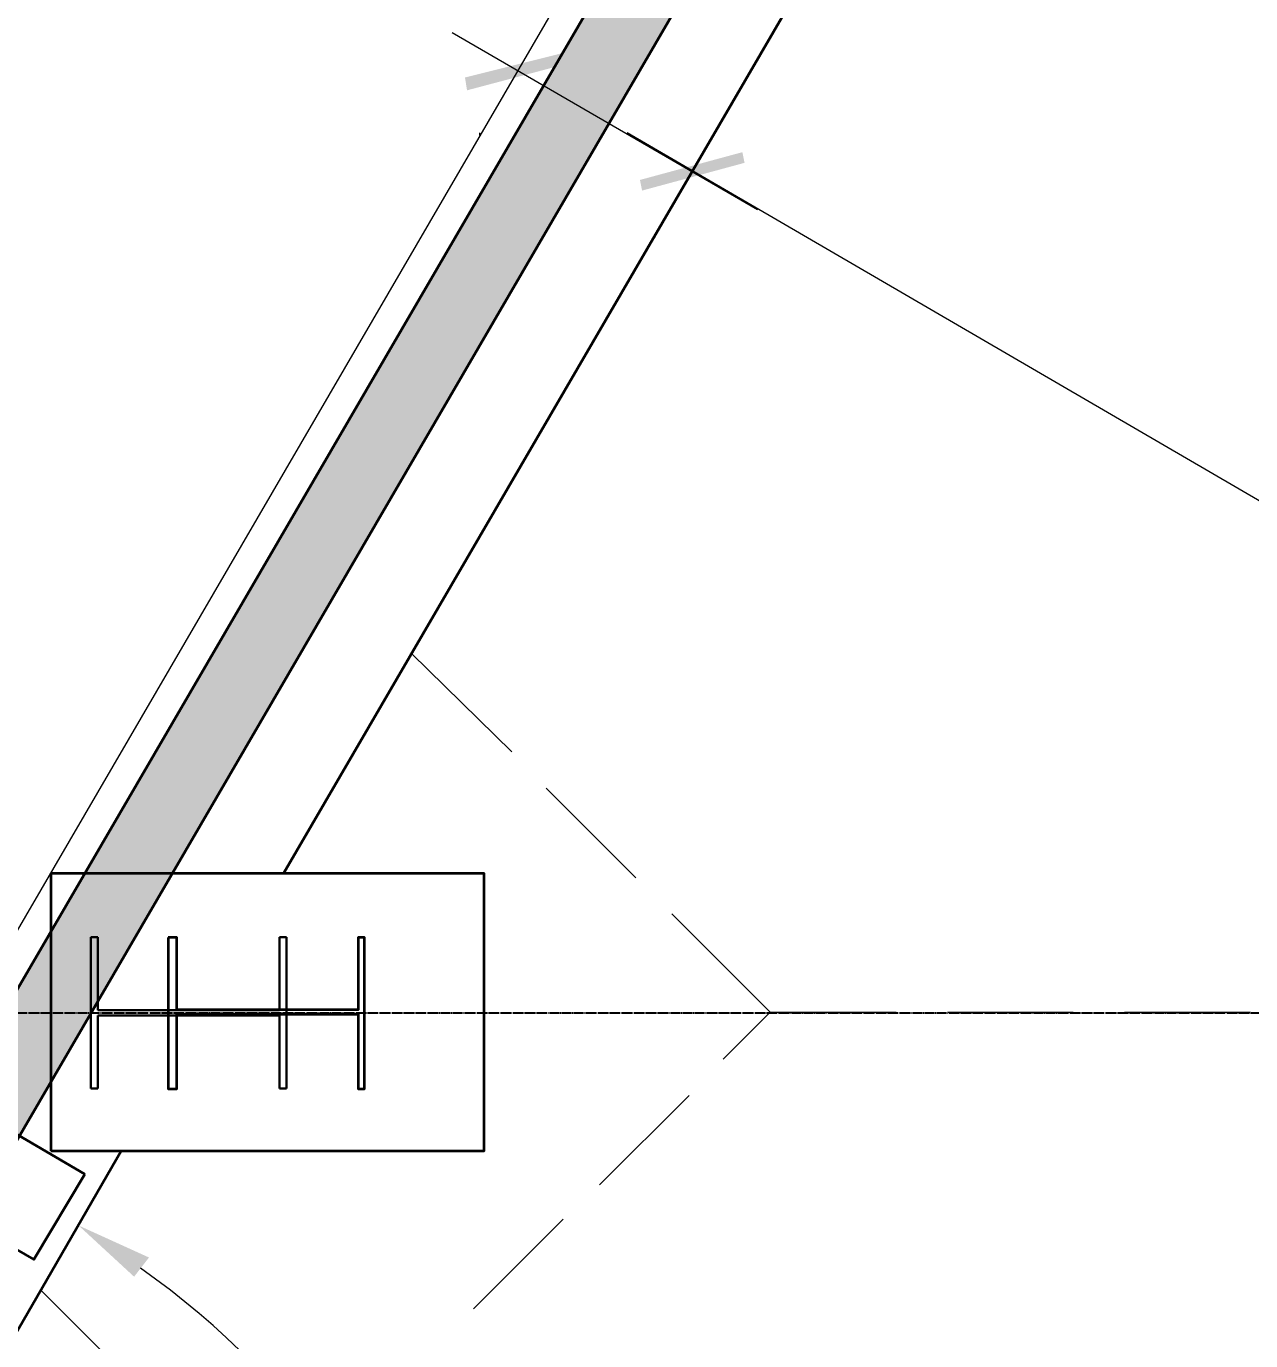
# Model space of a CAD drawing. Header units: millimetres. Extents: x -383313 to -161684, y -117025 to 99224.
# Drawn here: x -358790 to -356362, y -12232 to -9625 of the extents above; entities that cross this region are included whole.
import ezdxf

# ---------------------------------------------------------------- set-up
doc = ezdxf.new("R2010")
doc.units = ezdxf.units.MM
doc.header["$MEASUREMENT"] = 0
doc.linetypes.add('PS-GOST2.303 5', pattern=[24, 20, -1.5, 1, -1.5])
doc.layers.get('Defpoints').update_dxf_attribs({"color": 31})
for name, color, linetype in [('001__КОНСТРУКТИВ__Колонны', 14, 'Continuous'), ('001__КОНСТРУКТИВ__размеры внутр.', 7, 'Continuous'), ('PDF_Geometry', 7, 'Continuous'), ('PDF_Solid Fills', 7, 'Continuous'), ('PS_Оси', 5, 'PS-GOST2.303 5')]:
    doc.layers.add(name, color=color, linetype=linetype)
doc.layers.add('001__КОНСТРУКТИВ__Стены наружные', color=7, linetype='Continuous', lineweight=30)
doc.styles.add('PSTUDIO', font='arial.ttf')
doc.dimstyles.new('PS_TICK', dxfattribs={"dimscale": 100, "dimtxt": 2.5, "dimasz": 1, "dimexe": 2, "dimexo": 2, "dimgap": 1, "dimtad": 1, "dimdec": 0, "dimzin": 0, "dimdsep": 46, "dimtxsty": 'PSTUDIO', "dimblk": 'ARCHTICK', "dimcen": 2, "dimdle": 1.5, "dimse1": 1, "dimse2": 1, "dimadec": 0, "dimazin": 0, "dimtfac": 1, "dimtdec": 0, "dimtix": 1, "dimtmove": 1, "dimatfit": 3, "dimldrblk": 'ARCHTICK', "dimfxl": 1, "dimtolj": 1, "dimtzin": 0, "dimarcsym": 0})

# ---------------------------------------------------------------- blocks, each defined once
blk = doc.blocks.new('_ArchTick')
at = {"color": 0, "linetype": 'ByBlock', "const_width": 0.15}
blk.add_lwpolyline([(-0.5, -0.5), (0.5, 0.5)], dxfattribs=at)
blk = doc.blocks.new('*D276')
at = {"layer": '001__КОНСТРУКТИВ__размеры внутр.', "color": 0, "lineweight": -2, "ltscale": 100, "transparency": 16777216}
blk.add_line((-349966.1, -1951.2), (-357994.8, -15739.4), dxfattribs=at)
at = {"layer": 'Defpoints', "color": 0, "ltscale": 100, "transparency": 16777216}
for p in [(-349288.4, -2519.4), (-357919.3, -15609.8), (-357166.1, -16048.4)]:
    blk.add_point(p, dxfattribs=at)
at = {"layer": '001__КОНСТРУКТИВ__размеры внутр.', "color": 0, "lineweight": -2, "ltscale": 100, "transparency": 16777216, "xscale": 100, "yscale": 100, "zscale": 100}
for p, rotation in [((-350041.6, -2080.8), 59.78831573303923), ((-357919.3, -15609.8), 239.7883157330392)]:
    blk.add_blockref('_ArchTick', p, dxfattribs=dict(at, rotation=rotation))
at = {"layer": '001__КОНСТРУКТИВ__размеры внутр.', "color": 0, "ltscale": 100, "transparency": 16777216, "insert": (-354177.2, -8730.8), "char_height": 250, "attachment_point": 5, "rotation": 59.7883, "style": 'PSTUDIO'}
blk.add_mtext('\\A1;15655', dxfattribs=at)
blk = doc.blocks.new('*D265')
at = {"layer": '001__КОНСТРУКТИВ__размеры внутр.', "color": 0, "lineweight": -2, "ltscale": 100, "transparency": 16777216}
blk.add_line((-357213.6, -8796.8), (-353895.2, -10729.1), dxfattribs=at)
at = {"layer": 'Defpoints', "color": 0, "ltscale": 100, "transparency": 16777216}
for p in [(-356619.9, -8075.3), (-353560.7, -9856.6), (-354024.8, -10653.6)]:
    blk.add_point(p, dxfattribs=at)
at = {"layer": '001__КОНСТРУКТИВ__размеры внутр.', "color": 0, "lineweight": -2, "ltscale": 100, "transparency": 16777216, "xscale": 100, "yscale": 100, "zscale": 100}
for p, rotation in [((-357084, -8872.3), 149.7883157330388), ((-354024.8, -10653.6), 329.7883157330388)]:
    blk.add_blockref('_ArchTick', p, dxfattribs=dict(at, rotation=rotation))
at = {"layer": '001__КОНСТРУКТИВ__размеры внутр.', "color": 0, "ltscale": 100, "transparency": 16777216, "insert": (-355439.8, -9566.1), "char_height": 250, "attachment_point": 5, "rotation": 329.7883, "style": 'PSTUDIO'}
blk.add_mtext('\\A1;3540', dxfattribs=at)
blk = doc.blocks.new('A$Cf5759c35')
at = {"layer": 'PDF_Geometry', "color": 8, "lineweight": 13}
for points in [[(-1888.1, 3395.1), (-2235.2, 3598.3), (6790.1, 19113.5), (23223.9, 19113.5), (23223.9, 18982.3), (32672.7, 18982.3), (32672.7, 19113.5), (38379.2, 19113.5), (38379.2, -7264.4), (37977.1, -7264.4)], [(1121.8, 8276.2), (516.5, 8627.5)], [(571.5, 8424.3), (571.5, 8428.6)], [(4847, 6108.7), (863.6, 8428.6)], [(635, 7200.9), (436, 7395.6)], [(880.5, 6951.1), (702.7, 7128.9)], [(1054.1, 6591.3), (1147.2, 6684.4), (952.5, 6879.2)], [(1147.2, 6684.4), (1397, 6684.4)], [(1498.6, 6684.4), (1748.2, 6684.4)], [(1849.8, 6684.4), (2099.6, 6684.4)], [(808.6, 6341.5), (986.4, 6519.3)], [(558.8, 6096), (736.6, 6273.8)], [(-300.6, 6134.1), (-110.1, 5943.6)]]:
    blk.add_lwpolyline(points, dxfattribs=at)
at = {"layer": 'PDF_Geometry', "color": 8, "lineweight": 35}
for points in [[(182, 6959.6), (3352.6, 12407.9)], [(-834, 5207), (-139.7, 6409.3)]]:
    blk.add_lwpolyline(points, dxfattribs=at)
at = {"layer": 'PDF_Geometry', "color": 8, "lineweight": 13}
blk.add_lwpolyline([(918.6, 8225.4), (918.6, 8221.1)], close=True, dxfattribs=at)
at = {"layer": 'PDF_Geometry', "color": 8, "lineweight": 35}
for points in [[(-279.4, 6409.3), (580, 6409.3), (580, 6959.6), (-279.4, 6959.6)], [(-46.6, 6832.6), (-46.6, 6532), (-29.6, 6532), (-29.6, 6680.2), (330.2, 6680.2), (330.2, 6532), (342.9, 6532), (342.9, 6832.6), (330.2, 6832.6), (330.2, 6688.7), (-29.6, 6688.7), (-29.6, 6832.6)], [(-211.7, 6362.7), (-385.2, 6464.3), (-482.6, 6290.7), (-313.3, 6193.4)]]:
    blk.add_lwpolyline(points, close=True, dxfattribs=at)
at = {"layer": 'PDF_Geometry', "color": 8, "lineweight": 13}
blk.add_arc((-1042.9, 4841.7), 1633.2, 334.8913, 54.8077, dxfattribs=at)
at = {"layer": 'PDF_Solid Fills', "color": 8, "lineweight": 13}
for points in [[(745.1, 8589.4), (546.1, 8513.2), (541.9, 8538.6)], [(753.5, 8568.3), (745.1, 8589.4), (546.1, 8513.2)], [(1092.2, 8390.5), (893.2, 8314.3), (889, 8335.4)], [(889, 8335.4), (893.2, 8314.3), (1092.2, 8390.5)], [(1096.4, 8369.3), (1092.2, 8390.5), (893.2, 8314.3)], [(893.2, 8314.3), (1092.2, 8390.5), (1096.4, 8369.3)], [(-114.3, 6159.5), (-84.7, 6197.6), (-224.4, 6261.1)]]:
    blk.add_solid(points, dxfattribs=at)

msp = doc.modelspace()

# ---------------------------------------------------------------- hatches: boundary and pattern name
at = {"lineweight": 30, "ltscale": 100}
h = msp.add_hatch(color=252, dxfattribs=at)
h.dxf.hatch_style = 1
h.paths.add_polyline_path([(-325239.55882, 740.6023), (-320320.05882, 740.6023), (-320320.05882, -3469.3977), (-321899.37658, -3469.3977), (-321899.37658, -3619.3977), (-320170.05882, -3619.3977), (-320170.05882, 890.6023), (-351572.76556, 890.6023), (-360354.92594, -14191.5845), (-360225.30011, -14267.06393), (-351486.53209, 740.6023), (-349563.51131, 740.6023), (-325389.55882, 740.6023), (-325389.55882, -2469.3977), (-325389.55882, -3619.3977), (-322899.37658, -3619.3977), (-322899.37658, -3469.3977), (-325239.55882, -3469.3977)])

# ---------------------------------------------------------------- linework, layer by layer
at = {"layer": '001__КОНСТРУКТИВ__Колонны', "linetype": 'Continuous', "lineweight": 30}
for p, q in [((-358661.87935, -11732.0977), (-358661.87935, -11432.0977)), ((-358661.87935, -11432.0977), (-358647.87935, -11432.0977)), ((-358647.87935, -11432.0977), (-358647.87935, -11576.7977)), ((-358287.87935, -11576.7977), (-358287.87935, -11432.0977)), ((-358287.87935, -11432.0977), (-358273.87935, -11432.0977)), ((-358273.87935, -11432.0977), (-358273.87935, -11732.0977)), ((-358647.87935, -11576.7977), (-358287.87935, -11576.7977)), ((-358287.87935, -11587.3977), (-358647.87935, -11587.3977)), ((-358647.87935, -11587.3977), (-358647.87935, -11732.0977)), ((-358287.87935, -11732.0977), (-358287.87935, -11587.3977)), ((-358647.87935, -11732.0977), (-358661.87935, -11732.0977)), ((-358273.87935, -11732.0977), (-358287.87935, -11732.0977))]:
    msp.add_line(p, q, dxfattribs=at)
at = {"layer": '001__КОНСТРУКТИВ__Стены наружные', "color": 7, "linetype": 'Continuous'}
for p, q in [((-351572.76556, 890.6023), (-361894.77345, -16836.06682)), ((-351486.53209, 740.6023), (-360225.30011, -14267.06393))]:
    msp.add_line(p, q, dxfattribs=at)
at = {"layer": 'PS_Оси'}
msp.add_lwpolyline([(-359840.70678, -11582.0977), (-355014.05882, -11582.0977), (-350514.05882, -11582.0977), (-345514.05882, -11582.0977), (-340514.05882, -11582.0977), (-335514.05882, -11582.0977), (-330514.05882, -11582.0977), (-325514.05882, -11582.0977), (-320514.05882, -11582.0977), (-316483.98892, -11582.0977)], dxfattribs=at)

# ---------------------------------------------------------------- block references
at = {"ltscale": 100}
msp.add_blockref('A$Cf5759c35', (-358461.97282, -18264.93104), dxfattribs=at)

# ---------------------------------------------------------------- dimensions: what is measured, and where the dimension line sits
at = {"layer": '001__КОНСТРУКТИВ__размеры внутр.', "ltscale": 100}
for p1, p2, distance, picture, middle in [((-349288.38174, -2519.3977), (-357166.13051, -16048.37843), -871.57842, '*D276', (-354177.17293, -8730.76392)), ((-356619.90295, -8075.27614), (-353560.73335, -9856.59064), -922.27297, '*D265', (-355439.81027, -9566.1394))]:
    dim = msp.add_aligned_dim(p1=p1, p2=p2, distance=distance, dimstyle='PS_TICK', dxfattribs=at)
    dim.commit()
    dim.dimension.update_dxf_attribs({"geometry": picture, "text_midpoint": middle})

doc.saveas('drawing.dxf')
